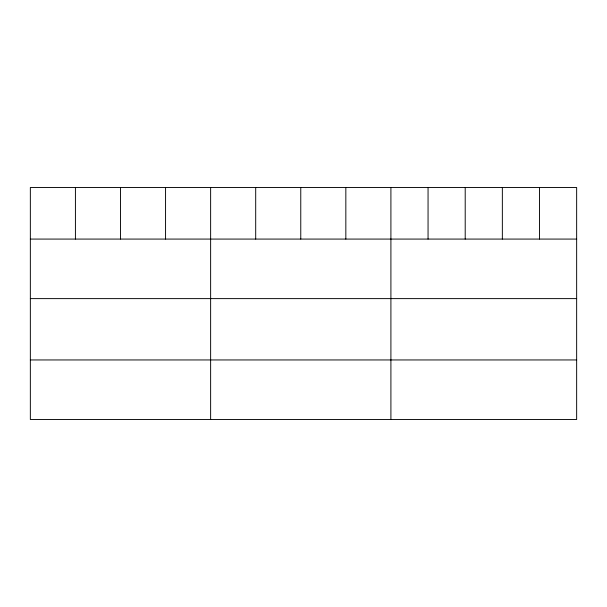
<?xml version="1.0" encoding="UTF-8"?>
<svg xmlns="http://www.w3.org/2000/svg" width="607" height="607" viewBox="0 0 607 607"><rect width="100%" height="100%" fill="white"/><g stroke="black" fill="none" stroke-linecap="round" stroke-linejoin="round"><path stroke-width="0.91" d="M576.65 239.075L576.65 419.49L30.35 419.49L30.35 187.51L576.65 187.51L576.65 239.075L30.35 239.075M30.35 298.614L576.65 298.614M30.35 359.951L576.65 359.951M539.502 187.51L539.502 239.075M502.353 187.51L502.353 239.075M465.205 187.51L465.205 239.075M428.056 187.51L428.056 239.075M390.908 187.51L390.908 419.49M345.838 187.51L345.838 239.075M300.769 187.51L300.769 239.075M255.699 187.51L255.699 239.075M210.629 187.51L210.629 419.49M165.559 187.51L165.559 239.075M120.49 187.51L120.49 239.075M75.42 187.51L75.42 239.075"/></g></svg>
